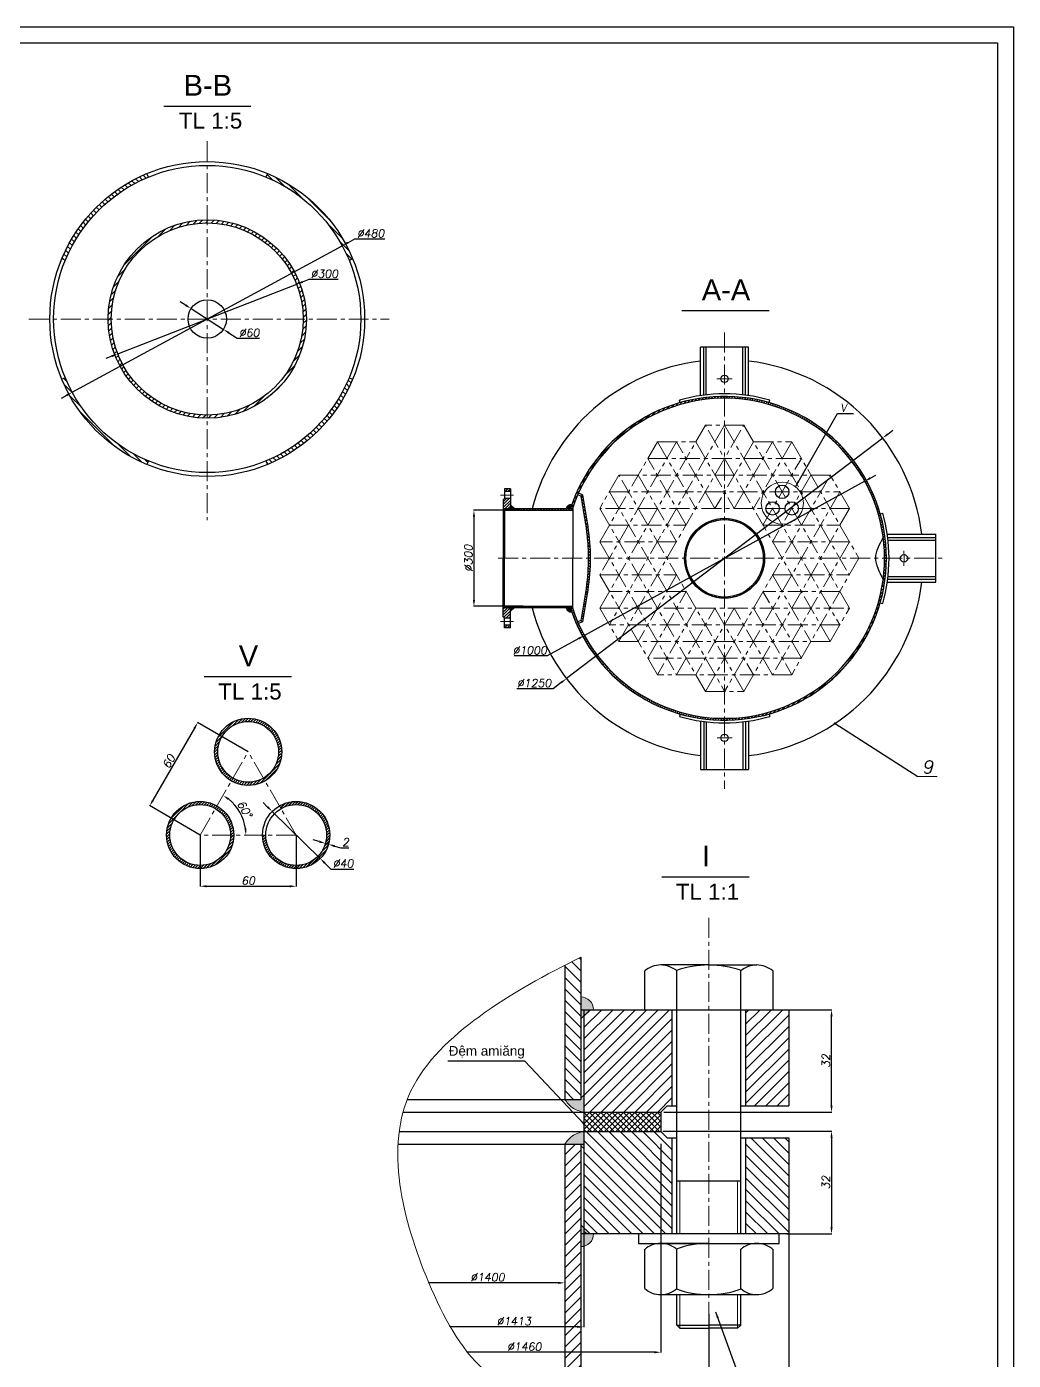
# Model space of a CAD drawing. Header units: inches. Extents: x 285 to 6225, y 0 to 8400.
# Drawn here: x 3141 to 6225, y 4233 to 8400 of the extents above; entities that cross this region are included whole.
import ezdxf

# ---------------------------------------------------------------- set-up
doc = ezdxf.new("R2010")
doc.units = ezdxf.units.IN
doc.header["$LTSCALE"] = 50
doc.header["$MEASUREMENT"] = 0
doc.linetypes.add('CENTER', pattern=[2, 1.25, -0.25, 0.25, -0.25])
doc.layers.get('0').update_dxf_attribs({"plot": 0})
for name, color, linetype, lineweight in [('Dam', 2, 'Continuous', 30), ('kthuoc', 3, 'Continuous', 13), ('manh', 4, 'Continuous', 13), ('Net manh', 3, 'Continuous', 13), ('Tam', 1, 'CENTER', 13)]:
    doc.layers.add(name, color=color, linetype=linetype, lineweight=lineweight)
doc.styles.add('chu2.5', font='txt.shx', dxfattribs={"oblique": 10, "height": 25})
doc.styles.add('chu50', font='VnArial.TTF', dxfattribs={"height": 50})
doc.styles.add('chu65', font='VnArial.TTF', dxfattribs={"height": 65})
doc.dimstyles.new('kichthuoc2.5', dxfattribs={"dimtxt": 25, "dimasz": 20, "dimexe": 1, "dimexo": 0, "dimgap": 5, "dimtad": 1, "dimtoh": 1, "dimdec": 0, "dimzin": 0, "dimdsep": 46, "dimtxsty": 'chu2.5', "dimcen": 5, "dimclrd": 256, "dimclre": 256, "dimclrt": 256, "dimadec": 0, "dimazin": 0, "dimtfac": 1, "dimtdec": 0, "dimtmove": 0, "dimatfit": 0, "dimfxl": 1, "dimtolj": 1, "dimtzin": 0, "dimarcsym": 0})
pattern_1 = [(45, (395.1795, -272.15), (-4.4194174, 4.4194174), [])]
pattern_2 = [(45, (-3907.134, -61.718), (-4.4194174, 4.4194174), [])]
pattern_3 = [(135, (395.1795, -272.15), (-4.4194174, -4.4194174), [])]

# ---------------------------------------------------------------- blocks, each defined once
blk = doc.blocks.new('*D35')
at = {"layer": 'DEFPOINTS', "color": 0}
for p in [(4682.3, 6888.9), (4539, 6588.9), (4692.7, 6588.9)]:
    blk.add_point(p, dxfattribs=at)
at = {"layer": 'kthuoc', "lineweight": -2}
for p, q in [((4682.3, 6888.9), (4538, 6888.9)), ((4539, 6868.9), (4539, 6608.9)), ((4692.7, 6588.9), (4538, 6588.9))]:
    blk.add_line(p, q, dxfattribs=at)
at = {"layer": 'kthuoc'}
for points in [[(4535.7, 6868.9), (4542.4, 6868.9), (4539, 6888.9)], [(4535.7, 6608.9), (4542.4, 6608.9), (4539, 6588.9)]]:
    blk.add_solid(points, dxfattribs=at)
at = {"layer": 'kthuoc', "insert": (4521.5, 6738.9), "char_height": 25, "attachment_point": 5, "rotation": 90, "style": 'chu2.5'}
blk.add_mtext('\\A1;%%c300', dxfattribs=at)
blk = doc.blocks.new('*D39')
at = {"layer": 'DEFPOINTS', "color": 0}
for p in [(3833.4, 6134.2), (3525.6, 5965.6), (3683.4, 5874.4)]:
    blk.add_point(p, dxfattribs=at)
at = {"layer": 'kthuoc', "lineweight": -2}
for p, q in [((3833.4, 6134.2), (3674.7, 6225.9)), ((3665.6, 6208.1), (3535.6, 5982.9)), ((3683.4, 5874.4), (3524.7, 5966.1))]:
    blk.add_line(p, q, dxfattribs=at)
at = {"layer": 'kthuoc'}
for points in [[(3662.7, 6209.7), (3668.4, 6206.4), (3675.6, 6225.4)], [(3532.7, 5984.6), (3538.4, 5981.2), (3525.6, 5965.6)]]:
    blk.add_solid(points, dxfattribs=at)
at = {"layer": 'kthuoc', "insert": (3585.4, 6104.2), "char_height": 25, "attachment_point": 5, "rotation": 60, "style": 'chu2.5'}
blk.add_mtext('\\A1;60', dxfattribs=at)
blk = doc.blocks.new('*D38')
at = {"layer": 'DEFPOINTS', "color": 0}
for p in [(3683.4, 5874.4), (3983.4, 5874.4), (3983.4, 5714.3)]:
    blk.add_point(p, dxfattribs=at)
at = {"layer": 'kthuoc', "lineweight": -2}
for p, q in [((3683.4, 5874.4), (3683.4, 5713.3)), ((3983.4, 5874.4), (3983.4, 5713.3)), ((3703.4, 5714.3), (3963.4, 5714.3))]:
    blk.add_line(p, q, dxfattribs=at)
at = {"layer": 'kthuoc'}
for points in [[(3703.4, 5717.6), (3703.4, 5710.9), (3683.4, 5714.3)], [(3963.4, 5717.6), (3963.4, 5710.9), (3983.4, 5714.3)]]:
    blk.add_solid(points, dxfattribs=at)
at = {"layer": 'kthuoc', "insert": (3833.4, 5731.8), "char_height": 25, "attachment_point": 5, "style": 'chu2.5'}
blk.add_mtext('\\A1;60', dxfattribs=at)
blk = doc.blocks.new('*D37')
at = {"layer": 'DEFPOINTS', "color": 0}
for p in [(3833.4, 6134.2), (3817.6, 5923.3), (3683.4, 5874.4), (3683.4, 5874.4), (3983.4, 5874.4)]:
    blk.add_point(p, dxfattribs=at)
at = {"layer": 'kthuoc', "lineweight": -2}
blk.add_arc((3683.4, 5874.4), 142.9, 8.0277, 51.9723, dxfattribs=at)
at = {"layer": 'kthuoc'}
for points in [[(3769.5, 5984.2), (3773.3, 5989.7), (3754.8, 5998.2)], [(3828.2, 5894.6), (3821.5, 5894.2), (3826.3, 5874.4)]]:
    blk.add_solid(points, dxfattribs=at)
at = {"layer": 'kthuoc', "insert": (3822.3, 5954.6), "char_height": 25, "attachment_point": 5, "rotation": 300, "style": 'chu2.5'}
blk.add_mtext('\\A1;60°', dxfattribs=at)
blk = doc.blocks.new('*D36')
at = {"layer": 'DEFPOINTS', "color": 0}
for p in [(3908.4, 5947.9), (4058.4, 5800.9)]:
    blk.add_point(p, dxfattribs=at)
at = {"layer": 'kthuoc', "lineweight": -2}
for p, q in [((3894.1, 5961.9), (3879.9, 5975.9)), ((3908.4, 5947.9), (4058.4, 5800.9)), ((4072.7, 5786.9), (4091.8, 5768.2)), ((4091.8, 5768.2), (4163.7, 5768.2))]:
    blk.add_line(p, q, dxfattribs=at)
at = {"layer": 'kthuoc'}
for points in [[(3896.5, 5964.3), (3891.8, 5959.6), (3908.4, 5947.9)], [(4075, 5789.3), (4070.3, 5784.6), (4058.4, 5800.9)]]:
    blk.add_solid(points, dxfattribs=at)
at = {"layer": 'kthuoc', "insert": (4130.2, 5785.7), "char_height": 25, "attachment_point": 5, "style": 'chu2.5'}
blk.add_mtext('\\A1;%%c40', dxfattribs=at)
blk = doc.blocks.new('*D40')
at = {"layer": 'DEFPOINTS', "color": 0}
for p in [(5760.4, 6979.9), (4884.2, 6497.9)]:
    blk.add_point(p, dxfattribs=at)
at = {"layer": 'kthuoc', "lineweight": -2}
for p, q in [((5760.4, 6979.9), (4884.2, 6497.9)), ((5777.9, 6989.5), (5795.5, 6999.2)), ((4866.7, 6488.3), (4767.8, 6433.8)), ((4767.8, 6433.8), (4664.7, 6433.8))]:
    blk.add_line(p, q, dxfattribs=at)
at = {"layer": 'kthuoc'}
for points in [[(5776.3, 6992.5), (5779.5, 6986.6), (5760.4, 6979.9)], [(4865.1, 6491.2), (4868.3, 6485.4), (4884.2, 6497.9)]]:
    blk.add_solid(points, dxfattribs=at)
at = {"layer": 'kthuoc', "insert": (4713.7, 6451.3), "char_height": 25, "attachment_point": 5, "style": 'chu2.5'}
blk.add_mtext('\\A1;∅1000', dxfattribs=at)
blk = doc.blocks.new('*D44')
at = {"layer": 'DEFPOINTS', "color": 0}
for p in [(4074.7, 5848.2), (4084.3, 5845.4), (4084.3, 5845.4)]:
    blk.add_point(p, dxfattribs=at)
at = {"layer": 'kthuoc', "lineweight": -2}
for p, q in [((4055.5, 5853.7), (4036.3, 5859.2)), ((4074.7, 5848.2), (4074.4, 5847.2)), ((4074.7, 5848.2), (4084.3, 5845.4)), ((4084.3, 5845.4), (4084, 5844.5)), ((4103.5, 5839.9), (4122.8, 5834.4)), ((4122.8, 5834.4), (4148.1, 5834.4))]:
    blk.add_line(p, q, dxfattribs=at)
at = {"layer": 'kthuoc'}
for points in [[(4056.4, 5856.9), (4054.6, 5850.5), (4074.7, 5848.2)], [(4104.5, 5843.1), (4102.6, 5836.7), (4084.3, 5845.4)]]:
    blk.add_solid(points, dxfattribs=at)
at = {"layer": 'kthuoc', "insert": (4137.9, 5851.9), "char_height": 25, "attachment_point": 5, "style": 'chu2.5'}
blk.add_mtext('\\A1;2', dxfattribs=at)
blk = doc.blocks.new('*D60')
at = {"layer": 'DEFPOINTS', "color": 0}
for p in [(3654.8, 7519), (3755.8, 7454.3)]:
    blk.add_point(p, dxfattribs=at)
at = {"layer": 'kthuoc', "lineweight": -2}
for p, q in [((3637.9, 7529.8), (3621.1, 7540.5)), ((3654.8, 7519), (3755.8, 7454.3)), ((3772.7, 7443.5), (3799.4, 7426.4)), ((3799.4, 7426.4), (3869.1, 7426.4))]:
    blk.add_line(p, q, dxfattribs=at)
at = {"layer": 'kthuoc'}
for points in [[(3639.7, 7532.6), (3636.1, 7527), (3654.8, 7519)], [(3774.5, 7446.3), (3770.9, 7440.7), (3755.8, 7454.3)]]:
    blk.add_solid(points, dxfattribs=at)
at = {"layer": 'kthuoc', "insert": (3836.7, 7443.9), "char_height": 25, "attachment_point": 5, "style": 'chu2.5'}
blk.add_mtext('\\A1;∅60', dxfattribs=at)
blk = doc.blocks.new('*D58')
at = {"layer": 'DEFPOINTS', "color": 0}
for p in [(4127.2, 7715.6), (3283.4, 7257.7)]:
    blk.add_point(p, dxfattribs=at)
at = {"layer": 'kthuoc', "lineweight": -2}
for p, q in [((3283.4, 7257.7), (4127.2, 7715.6)), ((4144.8, 7725.1), (4166.2, 7736.8)), ((4166.2, 7736.8), (4260.9, 7736.8)), ((3265.9, 7248.1), (3248.3, 7238.6))]:
    blk.add_line(p, q, dxfattribs=at)
at = {"layer": 'kthuoc'}
for points in [[(4143.2, 7728.1), (4146.3, 7722.2), (4127.2, 7715.6)], [(3264.3, 7251.1), (3267.4, 7245.2), (3283.4, 7257.7)]]:
    blk.add_solid(points, dxfattribs=at)
at = {"layer": 'kthuoc', "insert": (4216.1, 7754.3), "char_height": 25, "attachment_point": 5, "style": 'chu2.5'}
blk.add_mtext('\\A1;∅480', dxfattribs=at)
blk = doc.blocks.new('*D59')
at = {"layer": 'DEFPOINTS', "color": 0}
for p in [(3984.9, 7595.4), (3425.7, 7377.8)]:
    blk.add_point(p, dxfattribs=at)
at = {"layer": 'kthuoc', "lineweight": -2}
for p, q in [((3425.7, 7377.8), (3984.9, 7595.4)), ((4003.5, 7602.7), (4023.8, 7610.6)), ((4023.8, 7610.6), (4114.3, 7610.6)), ((3407.1, 7370.6), (3388.4, 7363.3))]:
    blk.add_line(p, q, dxfattribs=at)
at = {"layer": 'kthuoc'}
for points in [[(4002.3, 7605.8), (4004.7, 7599.6), (3984.9, 7595.4)], [(3405.9, 7373.7), (3408.3, 7367.5), (3425.7, 7377.8)]]:
    blk.add_solid(points, dxfattribs=at)
at = {"layer": 'kthuoc', "insert": (4071.6, 7628.1), "char_height": 25, "attachment_point": 5, "style": 'chu2.5'}
blk.add_mtext('\\A1;∅300', dxfattribs=at)
blk = doc.blocks.new('*D65')
at = {"layer": 'DEFPOINTS', "color": 0}
for p in [(5122.9, 4909.5), (4518.8, 4258.3), (4518.8, 4258.3)]:
    blk.add_point(p, dxfattribs=at)
at = {"layer": 'kthuoc', "lineweight": -2}
for p, q in [((5122.9, 4909.5), (5122.9, 4257.3)), ((4518.8, 4258.3), (4518.8, 4259.3)), ((5102.9, 4258.3), (4518.8, 4258.3))]:
    blk.add_line(p, q, dxfattribs=at)
at = {"layer": 'kthuoc'}
blk.add_solid([(5102.9, 4261.7), (5102.9, 4255), (5122.9, 4258.3)], dxfattribs=at)
at = {"layer": 'kthuoc', "insert": (4696.5, 4275.8), "char_height": 25, "attachment_point": 5, "style": 'chu2.5'}
blk.add_mtext('\\A1;{\\Ftxt.shx|c1;%%c}1460', dxfattribs=at)
blk = doc.blocks.new('_None')
blk = doc.blocks.new('*D64')
at = {"layer": 'DEFPOINTS', "color": 0}
for p in [(5129.7, 4948.8), (5516.8, 4628.3), (5656.6, 4628.3)]:
    blk.add_point(p, dxfattribs=at)
at = {"layer": 'kthuoc', "lineweight": -2}
for p, q in [((5129.7, 4948.8), (5657.6, 4948.8)), ((5656.6, 4928.8), (5656.6, 4648.3)), ((5516.8, 4628.3), (5657.6, 4628.3))]:
    blk.add_line(p, q, dxfattribs=at)
at = {"layer": 'kthuoc'}
for points in [[(5653.3, 4928.8), (5660, 4928.8), (5656.6, 4948.8)], [(5653.3, 4648.3), (5660, 4648.3), (5656.6, 4628.3)]]:
    blk.add_solid(points, dxfattribs=at)
at = {"layer": 'kthuoc', "insert": (5639.1, 4788.5), "char_height": 25, "attachment_point": 5, "rotation": 90, "style": 'chu2.5'}
blk.add_mtext('\\A1;32', dxfattribs=at)
blk = doc.blocks.new('*D67')
at = {"layer": 'DEFPOINTS', "color": 0}
for p in [(5522.9, 4628.3), (4714.5, 4110.7), (4714.5, 4110.7)]:
    blk.add_point(p, dxfattribs=at)
at = {"layer": 'kthuoc', "lineweight": -2}
for p, q in [((5522.9, 4628.3), (5522.9, 4109.7)), ((4714.5, 4110.7), (4714.5, 4111.7)), ((5502.9, 4110.7), (4714.5, 4110.7))]:
    blk.add_line(p, q, dxfattribs=at)
at = {"layer": 'kthuoc'}
blk.add_solid([(5502.9, 4114), (5502.9, 4107.4), (5522.9, 4110.7)], dxfattribs=at)
at = {"layer": 'kthuoc', "insert": (4947.6, 4128.2), "char_height": 25, "attachment_point": 5, "style": 'chu2.5'}
blk.add_mtext('\\A1;%%c1540', dxfattribs=at)
blk = doc.blocks.new('*D66')
at = {"layer": 'DEFPOINTS', "color": 0}
for p in [(5272.9, 4377.1), (4602.1, 4176.6), (4602.1, 4176.6)]:
    blk.add_point(p, dxfattribs=at)
at = {"layer": 'kthuoc', "lineweight": -2}
for p, q in [((5272.9, 4377.1), (5272.9, 4175.6)), ((4602.1, 4176.6), (4602.1, 4175.6)), ((5252.9, 4176.6), (4602.1, 4176.6))]:
    blk.add_line(p, q, dxfattribs=at)
at = {"layer": 'kthuoc'}
blk.add_solid([(5252.9, 4180), (5252.9, 4173.3), (5272.9, 4176.6)], dxfattribs=at)
at = {"layer": 'kthuoc', "insert": (4729.1, 4194.1), "char_height": 25, "attachment_point": 5, "style": 'chu2.5'}
blk.add_mtext('\\A1;{\\Ftxt.shx|c1;%%c}1490', dxfattribs=at)
blk = doc.blocks.new('*D63')
at = {"layer": 'DEFPOINTS', "color": 0}
for p in [(4882.6, 4638.2), (4465.1, 4337.6), (4465.1, 4337.6)]:
    blk.add_point(p, dxfattribs=at)
at = {"layer": 'kthuoc', "lineweight": -2}
for p, q in [((4882.6, 4638.2), (4882.6, 4336.6)), ((4465.1, 4337.6), (4465.1, 4338.6)), ((4862.6, 4337.6), (4465.1, 4337.6))]:
    blk.add_line(p, q, dxfattribs=at)
at = {"layer": 'kthuoc'}
blk.add_solid([(4862.6, 4340.9), (4862.6, 4334.3), (4882.6, 4337.6)], dxfattribs=at)
at = {"layer": 'kthuoc', "insert": (4663.8, 4355.1), "char_height": 25, "attachment_point": 5, "style": 'chu2.5'}
blk.add_mtext('\\A1;{\\Ftxt.shx|c1;%%c}1413', dxfattribs=at)
blk = doc.blocks.new('*D62')
at = {"layer": 'DEFPOINTS', "color": 0}
for p in [(4822.9, 4626.1), (4398.1, 4475.1), (4398.1, 4475.1)]:
    blk.add_point(p, dxfattribs=at)
at = {"layer": 'kthuoc', "lineweight": -2}
for p, q in [((4822.9, 4626.1), (4822.9, 4474.1)), ((4398.1, 4475.1), (4398.1, 4476.1)), ((4802.9, 4475.1), (4398.1, 4475.1))]:
    blk.add_line(p, q, dxfattribs=at)
at = {"layer": 'kthuoc'}
blk.add_solid([(4802.9, 4478.4), (4802.9, 4471.7), (4822.9, 4475.1)], dxfattribs=at)
at = {"layer": 'kthuoc', "insert": (4581.5, 4492.6), "char_height": 25, "attachment_point": 5, "style": 'chu2.5'}
blk.add_mtext('\\A1;{\\Ftxt.shx|c1;%%c}1400', dxfattribs=at)
blk = doc.blocks.new('*D61')
at = {"layer": 'DEFPOINTS', "color": 0}
for p in [(5516.8, 5328.3), (5656.6, 5328.3), (5132.7, 5008.5)]:
    blk.add_point(p, dxfattribs=at)
at = {"layer": 'kthuoc', "lineweight": -2}
for p, q in [((5516.8, 5328.3), (5657.6, 5328.3)), ((5656.6, 5028.5), (5656.6, 5308.3)), ((5132.7, 5008.5), (5657.6, 5008.5))]:
    blk.add_line(p, q, dxfattribs=at)
at = {"layer": 'kthuoc'}
for points in [[(5653.3, 5308.3), (5660, 5308.3), (5656.6, 5328.3)], [(5653.3, 5028.5), (5660, 5028.5), (5656.6, 5008.5)]]:
    blk.add_solid(points, dxfattribs=at)
at = {"layer": 'kthuoc', "insert": (5639.1, 5168.4), "char_height": 25, "attachment_point": 5, "rotation": 90, "style": 'chu2.5'}
blk.add_mtext('\\A1;32', dxfattribs=at)
blk = doc.blocks.new('*D71')
at = {"layer": 'DEFPOINTS', "color": 0}
for p in [(5816.6, 7114.8), (4828, 6363)]:
    blk.add_point(p, dxfattribs=at)
at = {"layer": 'kthuoc', "lineweight": -2}
for p, q in [((5832.5, 7126.9), (5848.4, 7139.1)), ((5816.6, 7114.8), (4828, 6363)), ((4812.1, 6350.9), (4786.5, 6331.4)), ((4786.5, 6331.4), (4672.9, 6331.4))]:
    blk.add_line(p, q, dxfattribs=at)
at = {"layer": 'kthuoc'}
for points in [[(5830.5, 7129.6), (5834.5, 7124.3), (5816.6, 7114.8)], [(4810.1, 6353.5), (4814.1, 6348.2), (4828, 6363)]]:
    blk.add_solid(points, dxfattribs=at)
at = {"layer": 'kthuoc', "insert": (4727.2, 6348.9), "char_height": 25, "attachment_point": 5, "style": 'chu2.5'}
blk.add_mtext('\\A1;%%c1250', dxfattribs=at)

msp = doc.modelspace()

# ---------------------------------------------------------------- hatches: boundary and pattern name
at = {"layer": 'kthuoc'}
h = msp.add_hatch(dxfattribs=at)
h.set_pattern_fill('ANSI31', color=256, scale=100, angle=90, style=0)
h.set_pattern_definition([(135, (88.869, 92.268), (-8.838835, -8.838835), [])])
h.paths.add_polyline_path([(3521.6, 7930.1), (3517, 7941.2, 0.198912), (3250.8, 7674.9), (3261.8, 7670.3, -0.198912)])
h.paths.add_polyline_path([(3893.6, 7941.2), (3889, 7930.1, -0.198912), (4148.8, 7670.3), (4159.8, 7674.9, 0.198912)])
h.paths.add_polyline_path([(4159.8, 7298.3), (4148.8, 7302.9, -0.198912), (3889, 7043.2), (3893.6, 7032.1, 0.198912)])
h.paths.add_polyline_path([(3261.8, 7302.9), (3250.8, 7298.3, 0.198912), (3517, 7032.1), (3521.6, 7043.2, -0.198912)])
h = msp.add_hatch(dxfattribs=at)
h.set_pattern_fill('ANSI31', color=256, scale=100, style=0)
h.set_pattern_definition([(45, (88.869, 92.268), (-8.838835, 8.838835), [])])
h.paths.add_polyline_path([(3820.1, 7763.8), (3823.9, 7773, 0.414214), (3418.9, 7605.3), (3428.1, 7601.4, -0.414214)])
h.paths.add_polyline_path([(3823.9, 7773), (3820.1, 7763.8, -0.414214), (3982.5, 7371.8), (3991.7, 7368, 0.414214)])
h.paths.add_polyline_path([(3991.7, 7368), (3982.5, 7371.8, -0.414214), (3590.5, 7209.5), (3586.7, 7200.2, 0.414214)])
h.paths.add_polyline_path([(3428.1, 7601.4), (3418.9, 7605.3, 0.414214), (3586.7, 7200.2), (3590.5, 7209.5, -0.414214)])
h = msp.add_hatch(dxfattribs=at)
h.set_pattern_fill('ANSI31', color=256, scale=50, style=0)
h.set_pattern_definition(pattern_1)
h.paths.add_polyline_path([(5322.3, 7238.9), (5322.3, 7244.9, 0.325702), (4840.6, 6893.9), (4846.9, 6893.9, -0.324634)])
h.paths.add_polyline_path([(5322.3, 7244.9), (5322.3, 7238.9, -0.414214), (5822.3, 6738.9), (5828.3, 6738.9, 0.414214)])
h = msp.add_hatch(dxfattribs=at)
h.set_pattern_fill('ANSI31', color=256, scale=50, style=0)
h.set_pattern_definition(pattern_1)
h.paths.add_polyline_path([(4652.8, 6925.4), (4634.8, 6925.4), (4630.8, 6921.4), (4630.8, 6893.9), (4652.8, 6893.9)])
h.paths.add_polyline_path([(4634.8, 6956.4), (4634.8, 6947.4), (4652.8, 6947.4), (4652.8, 6956.4)])
h = msp.add_hatch(dxfattribs=at)
h.set_pattern_fill('ANSI31', color=256, scale=50, angle=90, style=0)
h.set_pattern_definition(pattern_3)
edge = h.paths.add_edge_path()
edge.add_spline(control_points=[(4902.3, 6738.9), (4902.3, 6804.9), (4890.2, 6870.9), (4878.1, 6936.9)], knot_values=[0, 0, 0, 0, 199.47815, 199.47815, 199.47815, 199.47815], degree=3, periodic=0)
edge.add_line((4878.1, 6936.9), (4872.8, 6932.7))
edge.add_spline(control_points=[(4872.8, 6932.7), (4874.5, 6923.2), (4876.8, 6910.6), (4883.5, 6872.9), (4887.6, 6847.8), (4891.9, 6812.8), (4893, 6802.8), (4894.8, 6781.4), (4895.6, 6769.9), (4896.2, 6751.9), (4896.3, 6745.4), (4896.3, 6738.9)], knot_values=[0, 0, 0, 0, 38.090952, 38.090952, 114.272857, 114.272857, 144.618328, 144.618328, 179.602306, 179.602306, 199.478157, 199.478157, 199.478157, 199.478157], degree=3, periodic=0)
edge.add_line((4896.3, 6738.9), (4902.3, 6738.9))
edge = h.paths.add_edge_path()
edge.add_spline(control_points=[(4878.1, 6540.9), (4890.2, 6606.9), (4902.3, 6672.9), (4902.3, 6738.9)], knot_values=[199.47815, 199.47815, 199.47815, 199.47815, 398.956301, 398.956301, 398.956301, 398.956301], degree=3, periodic=0)
edge.add_line((4902.3, 6738.9), (4896.3, 6738.9))
edge.add_spline(control_points=[(4896.3, 6738.9), (4896.3, 6738.8), (4896.3, 6738.7), (4896.3, 6724.4), (4895.7, 6710.2), (4892.3, 6661.9), (4887.3, 6627.7), (4878.7, 6577.3), (4875.7, 6561.2), (4872.8, 6545.1)], knot_values=[199.478157, 199.478157, 199.478157, 199.478157, 199.823454, 199.823454, 243.171559, 243.171559, 347.063481, 347.063481, 395.823126, 395.823126, 395.823126, 395.823126], degree=3, periodic=0)
edge.add_line((4872.8, 6545.1), (4878.1, 6540.9))
for points in [[(4630.8, 6893.9), (4634.8, 6893.9), (4634.8, 6889.9)], [(4652.8, 6908.3), (4667.2, 6893.9), (4652.8, 6893.9)], [(4845.5, 6908.2, 0.340977), (4826.7, 6893.9), (4840.6, 6893.9, -0.00744)], [(4630.8, 6583.9), (4634.8, 6583.9), (4634.8, 6587.9)], [(4652.8, 6571.9), (4664.8, 6583.9), (4652.8, 6583.9)], [(4845.5, 6569.6, -0.340977), (4826.7, 6583.9), (4840.6, 6583.9, 0.00744)]]:
    msp.add_hatch(color=256, dxfattribs=at).paths.add_polyline_path(points)
h = msp.add_hatch(dxfattribs=at)
h.set_pattern_fill('ANSI31', color=256, scale=50, angle=90, style=0)
h.set_pattern_definition(pattern_3)
h.paths.add_polyline_path([(4846.9, 6893.9), (4634.8, 6893.9), (4634.8, 6888.9), (4845.3, 6888.9, -0.002625)])
h = msp.add_hatch(dxfattribs=at)
h.set_pattern_fill('ANSI31', color=256, scale=50, angle=90, style=0)
h.set_pattern_definition(pattern_3)
h.paths.add_polyline_path([(5322.3, 6859.9), (5322.3, 6863.9, 0.414214), (5197.3, 6738.9), (5201.3, 6738.9, -0.414214)])
h.paths.add_polyline_path([(5322.3, 6863.9), (5322.3, 6859.9, -0.414214), (5443.3, 6738.9), (5447.3, 6738.9, 0.414214)])
h.paths.add_polyline_path([(5447.3, 6738.9), (5443.3, 6738.9, -0.414214), (5322.3, 6617.9), (5322.3, 6613.9, 0.414214)])
h.paths.add_polyline_path([(5201.3, 6738.9), (5197.3, 6738.9, 0.414214), (5322.3, 6613.9), (5322.3, 6617.9, -0.414214)])
h = msp.add_hatch(dxfattribs=at)
h.set_pattern_fill('ANSI31', color=256, scale=50, style=0)
h.set_pattern_definition(pattern_1)
h.paths.add_polyline_path([(5828.3, 6738.9), (5822.3, 6738.9, -0.414214), (5322.3, 6238.9), (5322.3, 6232.9, 0.414214)])
h.paths.add_polyline_path([(4846.9, 6583.9), (4840.6, 6583.9, 0.325702), (5322.3, 6232.9), (5322.3, 6238.9, -0.324634)])
h = msp.add_hatch(dxfattribs=at)
h.set_pattern_fill('ANSI31', color=256, scale=50, style=0)
h.set_pattern_definition(pattern_1)
h.paths.add_polyline_path([(4652.8, 6583.9), (4630.8, 6583.9), (4630.8, 6556.4), (4634.8, 6552.4), (4652.8, 6552.4)])
h.paths.add_polyline_path([(4634.8, 6530.4), (4634.8, 6521.4), (4652.8, 6521.4), (4652.8, 6530.4)])
h = msp.add_hatch(dxfattribs=at)
h.set_pattern_fill('ANSI31', color=256, scale=50, angle=90, style=0)
h.set_pattern_definition(pattern_3)
h.paths.add_polyline_path([(4845.3, 6588.9), (4634.8, 6588.9), (4634.8, 6583.9), (4846.9, 6583.9, -0.002625)])
h = msp.add_hatch(dxfattribs=at)
h.set_pattern_fill('ANSI31', color=256, scale=50, style=0)
h.set_pattern_definition(pattern_2)
h.paths.add_polyline_path([(3885.9, 6043.3), (3880.9, 6052, -0.267949), (3785.9, 6052), (3780.9, 6043.3, 0.267949)])
h.paths.add_polyline_path([(3738.4, 6134.2, -1), (3928.4, 6134.2, -0.267949), (3880.9, 6052), (3885.9, 6043.3, 0.267949), (3938.4, 6134.2, 1), (3728.4, 6134.2, 0.267949), (3780.9, 6043.3), (3785.9, 6052, -0.267949)])
h = msp.add_hatch(dxfattribs=at)
h.set_pattern_fill('ANSI31', color=256, scale=50, style=0)
h.set_pattern_definition(pattern_2)
h.paths.add_polyline_path([(3578.4, 5874.4, 1), (3788.4, 5874.4), (3778.4, 5874.4, -1), (3588.4, 5874.4, -0.57735), (3730.9, 5956.7), (3735.9, 5965.4, 0.57735)])
h.paths.add_polyline_path([(3735.9, 5965.4), (3730.9, 5956.7, -0.267949), (3778.4, 5874.4), (3788.4, 5874.4, 0.267949)], flags=17)
h = msp.add_hatch(dxfattribs=at)
h.set_pattern_fill('ANSI31', color=256, scale=50, style=0)
h.set_pattern_definition(pattern_2)
h.paths.add_polyline_path([(4078.4, 5874.4, -1), (3888.4, 5874.4), (3878.4, 5874.4, 1), (4088.4, 5874.4, 0.57735), (3930.9, 5965.4), (3935.9, 5956.7, -0.57735)])
h = msp.add_hatch(dxfattribs=at)
h.set_pattern_fill('ANSI31', color=256, scale=50, style=0)
h.set_pattern_definition([(45, (225.39, -225.39), (-4.4194174, 4.4194174), [])])
h.paths.add_polyline_path([(4078.4, 5874.4, -1), (3888.4, 5874.4), (3878.4, 5874.4, 1), (4088.4, 5874.4, 0.57735), (3930.9, 5965.4), (3935.9, 5956.7, -0.57735)])
h = msp.add_hatch(dxfattribs=at)
h.set_pattern_fill('ANSI31', color=256, scale=200, angle=90, style=0)
h.set_pattern_definition([(135, (-4905.589, -186.43), (-17.67767, -17.67767), [])])
edge = h.paths.add_edge_path()
edge.add_line((4822.9, 5048.3), (4872.9, 5048.3))
edge.add_line((4872.9, 5048.3), (4872.9, 5492.8))
edge.add_spline(control_points=[(4872.9, 5492.8), (4856.2, 5484.4), (4839.6, 5475.9), (4822.9, 5467.4)], knot_values=[44.515052, 44.515052, 44.515052, 44.515052, 101.072287, 101.072287, 101.072287, 101.072287], degree=3, periodic=0)
edge.add_line((4822.9, 5467.4), (4822.9, 5048.3))
h = msp.add_hatch(color=256, dxfattribs=at)
h.paths.add_polyline_path([(4882.6, 5328.3), (4882.6, 5309), (4902.6, 5328.3)])
h.paths.add_polyline_path([(4882.6, 5328.3), (4872.9, 5328.3), (4872.9, 5299.6), (4882.6, 5309)])
h.paths.add_polyline_path([(4912.9, 5328.3, 0.414214), (4872.9, 5368.3), (4872.9, 5328.3)])
h = msp.add_hatch(dxfattribs=at)
h.set_pattern_fill('ANSI31', color=256, scale=200, style=0)
h.set_pattern_definition([(45, (-2577.295, 40.08), (-17.67767, 17.67767), [])])
h.paths.add_polyline_path([(5122.9, 5008.3), (5142.9, 5028.3), (5157.9, 5028.3), (5157.9, 5328.3), (4902.6, 5328.3), (4882.6, 5309), (4882.6, 5008.3)])
h.paths.add_polyline_path([(5387.9, 5028.3), (5522.9, 5028.3), (5522.9, 5328.3), (5387.9, 5328.3)])
h = msp.add_hatch(color=256, dxfattribs=at)
edge = h.paths.add_edge_path()
edge.add_line((4882.6, 5061.4), (4872.9, 5053.6))
edge.add_line((4872.9, 5053.6), (4872.9, 5048.3))
edge.add_line((4872.9, 5048.3), (4822.9, 5048.3))
edge.add_spline(control_points=[(4822.9, 5048.3), (4829.9, 5038.9), (4844.9, 5018.6), (4869.4, 5011.9), (4882.6, 5008.3)], knot_values=[0, 0, 0, 0, 34.094787, 73.730614, 73.730614, 73.730614, 73.730614], degree=3, periodic=0)
edge.add_line((4882.6, 5008.3), (4882.6, 5061.4))
h = msp.add_hatch(dxfattribs=at)
h.set_pattern_fill('ANSI37', color=256, scale=100, angle=90, style=0)
h.set_pattern_definition([(135, (-2577.295, 40.081), (-8.838835, -8.838835), []), (225, (-2577.295, 40.081), (8.838835, -8.838835), [])])
h.paths.add_polyline_path([(5122.9, 4948.3), (5122.9, 5008.3), (4882.6, 5008.3), (4882.6, 4948.3)])
h = msp.add_hatch(color=256, dxfattribs=at)
edge = h.paths.add_edge_path()
edge.add_line((4882.6, 4895.1), (4872.9, 4902.9))
edge.add_line((4872.9, 4902.9), (4872.9, 4908.3))
edge.add_line((4872.9, 4908.3), (4822.9, 4908.3))
edge.add_spline(control_points=[(4822.9, 4908.3), (4829.9, 4917.7), (4844.9, 4938), (4869.4, 4944.7), (4882.6, 4948.3)], knot_values=[0, 0, 0, 0, 34.094787, 73.730614, 73.730614, 73.730614, 73.730614], degree=3, periodic=0)
edge.add_line((4882.6, 4948.3), (4882.6, 4895.1))
h = msp.add_hatch(dxfattribs=at)
h.set_pattern_fill('ANSI31', color=256, scale=200, angle=90, style=0)
h.set_pattern_definition([(135, (-2577.295, -29.92), (-17.67767, -17.67767), [])])
h.paths.add_polyline_path([(4882.6, 4628.9), (5157.9, 4628.3), (5157.9, 4928.3), (5142.9, 4928.3), (5122.9, 4948.3), (4882.6, 4948.3)])
h.paths.add_polyline_path([(5522.9, 4928.3), (5387.9, 4928.3), (5387.9, 4628.3), (5522.9, 4628.3)])
h = msp.add_hatch(dxfattribs=at)
h.set_pattern_fill('ANSI31', color=256, scale=200, style=0)
h.set_pattern_definition([(45, (-4905.589, -186.43), (-17.67767, 17.67767), [])])
edge = h.paths.add_edge_path()
edge.add_line((4872.9, 4908.3), (4822.9, 4908.3))
edge.add_line((4822.9, 4908.3), (4822.9, 4068.1))
edge.add_spline(control_points=[(4822.9, 4068.1), (4839.4, 4062.5), (4856.1, 4057.1), (4872.9, 4051.8)], knot_values=[1942.848161, 1942.848161, 1942.848161, 1942.848161, 1993.374157, 1993.374157, 1993.374157, 1993.374157], degree=3, periodic=0)
edge.add_line((4872.9, 4051.8), (4872.9, 4908.3))
h = msp.add_hatch(color=256, dxfattribs=at)
h.paths.add_polyline_path([(4902.6, 4628.3), (4882.6, 4628.3), (4882.6, 4647.5)])
h.paths.add_polyline_path([(4882.6, 4628.3), (4872.9, 4628.3), (4872.9, 4656.9), (4882.6, 4647.5)])
h.paths.add_polyline_path([(4872.9, 4588.3), (4872.9, 4628.3), (4912.9, 4628.3, -0.414214)])

# ---------------------------------------------------------------- linework, layer by layer
msp.add_lwpolyline([(284.9, 0), (284.9, 8400), (6224.9, 8400), (6224.9, 0), (284.9, 0)], close=True)
at = {"layer": 'Dam'}
for p, q in [((534.9, 8350), (6174.9, 8350)), ((6174.9, 8350), (6174.9, 50)), ((3569.3, 8152.1), (3841.9, 8152.1)), ((3521.6, 7930.1), (3517, 7941.2)), ((3893.6, 7941.2), (3889, 7930.1)), ((3261.8, 7670.3), (3250.8, 7674.9)), ((4148.8, 7670.3), (4159.8, 7674.9)), ((5188.7, 7513), (5461.3, 7513)), ((5247.3, 7247.4), (5247.3, 7398.9)), ((5397.3, 7398.9), (5247.3, 7398.9)), ((5257.3, 7248.8), (5257.3, 7398.9)), ((5265.3, 7249.7), (5265.3, 7398.9)), ((5379.3, 7249.7), (5379.3, 7398.9)), ((5387.3, 7248.8), (5387.3, 7398.9)), ((5397.3, 7247.4), (5397.3, 7398.9)), ((3261.8, 7302.9), (3250.8, 7298.3)), ((4148.8, 7302.9), (4159.8, 7298.3)), ((5183.2, 7225.4), (5181, 7233.1)), ((5461.4, 7225.4), (5463.6, 7233.1)), ((3521.6, 7043.2), (3517, 7032.1)), ((3889, 7043.2), (3893.6, 7032.1)), ((4634.8, 6925.4), (4630.8, 6921.4)), ((4630.8, 6921.4), (4630.8, 6738.9)), ((4634.8, 6956.4), (4634.8, 6925.4)), ((4652.8, 6956.4), (4634.8, 6956.4)), ((4652.8, 6947.4), (4634.8, 6947.4)), ((4652.8, 6925.4), (4634.8, 6925.4)), ((4652.8, 6956.4), (4652.8, 6893.9)), ((4872.8, 6932.7), (4863.2, 6937)), ((4878.1, 6936.9), (4865.6, 6942.5)), ((4872.8, 6932.7), (4878.1, 6936.9)), ((4630.8, 6893.9), (4634.8, 6889.9)), ((4847.9, 6893.9), (4630.8, 6893.9)), ((4630.8, 6888.9), (4847.9, 6888.9)), ((4634.8, 6893.9), (4634.8, 6738.9)), ((4652.8, 6906.5), (4667.2, 6893.9)), ((4847.9, 6893.9), (4847.9, 6738.9)), ((5808.8, 6878), (5816.5, 6880.2)), ((5830.8, 6813.9), (5982.3, 6813.9)), ((5832.2, 6803.9), (5982.3, 6803.9)), ((5833.1, 6795.9), (5982.3, 6795.9)), ((5982.3, 6663.9), (5982.3, 6813.9)), ((4630.8, 6556.4), (4630.8, 6738.9)), ((4634.8, 6583.9), (4634.8, 6738.9)), ((4847.9, 6583.9), (4847.9, 6738.9)), ((5832.2, 6673.9), (5982.3, 6673.9)), ((5833.1, 6681.9), (5982.3, 6681.9)), ((5830.8, 6663.9), (5982.3, 6663.9)), ((4630.8, 6583.9), (4634.8, 6587.9)), ((4847.9, 6583.9), (4630.8, 6583.9)), ((4634.8, 6588.9), (4847.9, 6588.9)), ((4652.8, 6521.4), (4652.8, 6583.9)), ((4652.8, 6573.4), (4664.8, 6583.9)), ((5808.8, 6599.8), (5816.5, 6597.6)), ((4634.8, 6552.4), (4630.8, 6556.4)), ((4652.8, 6552.4), (4634.8, 6552.4)), ((4634.8, 6521.4), (4634.8, 6552.4)), ((4872.8, 6545.1), (4863.2, 6540.8)), ((4878.1, 6540.9), (4872.8, 6545.1)), ((4652.8, 6530.4), (4634.8, 6530.4)), ((4652.8, 6521.4), (4634.8, 6521.4)), ((4878.1, 6540.9), (4865.6, 6535.3)), ((3696.1, 6369.7), (3968.8, 6369.7)), ((3710.2, 6369.7), (3851, 6369.7)), ((5183.2, 6252.4), (5181, 6244.7)), ((5461.4, 6252.4), (5463.6, 6244.7)), ((5247.3, 6230.4), (5247.3, 6078.9)), ((5257.3, 6229), (5257.3, 6078.9)), ((5265.3, 6228.1), (5265.3, 6078.9)), ((5379.3, 6228.1), (5379.3, 6078.9)), ((5387.3, 6229), (5387.3, 6078.9)), ((5397.3, 6230.4), (5397.3, 6078.9)), ((5247.3, 6078.9), (5397.3, 6078.9)), ((5126.1, 5744), (5398.7, 5744)), ((5140.1, 5744), (5281, 5744)), ((4822.9, 5467.4), (4822.9, 5048.3)), ((4872.9, 5492.8), (4872.9, 5048.3)), ((5272.9, 5468.3), (5122.9, 5468.3)), ((5272.9, 5468.3), (5422.9, 5468.3)), ((5072.9, 5328.3), (5072.9, 5449.6)), ((5172.9, 5328.3), (5172.9, 5451.1)), ((5372.9, 5328.3), (5372.9, 5451.1)), ((5472.9, 5449.6), (5472.9, 5328.3)), ((4872.9, 5328.3), (5522.9, 5328.3)), ((4902.6, 5328.3), (4872.9, 5299.6)), ((4882.6, 5328.3), (4882.6, 4628.9)), ((5157.9, 5328.3), (5157.9, 5028.3)), ((5172.9, 4628.3), (5172.9, 5328.3)), ((5372.9, 4628.3), (5372.9, 5328.3)), ((5387.9, 5328.3), (5387.9, 5028.3)), ((5522.9, 5328.3), (5522.9, 5028.3)), ((4330.5, 5048.3), (4872.9, 5048.3)), ((4317.3, 5008.3), (5122.9, 5008.3)), ((5122.9, 5008.3), (5142.9, 5028.3)), ((5122.9, 5008.3), (5122.9, 4948.3)), ((5142.9, 5028.3), (5172.9, 5028.3)), ((5372.9, 5028.3), (5522.9, 5028.3)), ((4305.3, 4948.3), (5122.9, 4948.3)), ((5122.9, 4948.3), (5142.9, 4928.3)), ((5142.9, 4928.3), (5172.9, 4928.3)), ((5157.9, 4928.3), (5157.9, 4628.3)), ((5372.9, 4928.3), (5522.9, 4928.3)), ((5387.9, 4928.3), (5387.9, 4628.3)), ((5522.9, 4928.3), (5522.9, 4628.3)), ((4301.6, 4908.3), (4882.6, 4908.3)), ((4822.9, 4908.3), (4822.9, 4068.1)), ((4872.9, 4908.3), (4872.9, 4051.8)), ((5372.9, 4793.1), (5172.9, 4793.1)), ((4902.6, 4628.3), (4872.9, 4656.9)), ((5522.9, 4628.5), (4872.9, 4628.5)), ((5052.9, 4628.5), (5052.9, 4598.5)), ((5492.9, 4598.5), (5492.9, 4628.5)), ((5052.9, 4598.5), (5492.9, 4598.5)), ((5272.9, 4598.5), (5122.9, 4598.5)), ((5272.9, 4598.5), (5422.9, 4598.5)), ((5072.9, 4457.1), (5072.9, 4579.9)), ((5172.9, 4455.7), (5172.9, 4581.4)), ((5372.9, 4455.7), (5372.9, 4581.4)), ((5472.9, 4579.9), (5472.9, 4457.1)), ((5122.9, 4438.5), (5422.9, 4438.5)), ((5172.9, 4343.1), (5172.9, 4438.5)), ((5372.9, 4343.1), (5372.9, 4438.5)), ((5172.9, 4343.1), (5272.9, 4343.1)), ((5172.9, 4343.1), (5182.9, 4333.1)), ((5372.9, 4343.1), (5272.9, 4343.1)), ((5372.9, 4343.1), (5362.9, 4333.1)), ((5182.9, 4333.1), (5272.9, 4333.1)), ((5362.9, 4333.1), (5272.9, 4333.1))]:
    msp.add_line(p, q, dxfattribs=at)
for centre, radius in [((3705.3, 7486.6), 492), ((3705.3, 7486.6), 480), ((3705.3, 7486.6), 310), ((3705.3, 7486.6), 300), ((3705.3, 7486.6), 60), ((5322.3, 7299.9), 11.5), ((5502.3, 6946.7), 21), ((5472.3, 6894.8), 21), ((5532.3, 6894.8), 21), ((5322.3, 6738.9), 125), ((5322.3, 6738.9), 121), ((5883.3, 6738.9), 11.5), ((3833.4, 6134.2), 105), ((3833.4, 6134.2), 95), ((5322.3, 6177.9), 11.5), ((3683.4, 5874.4), 105), ((3683.4, 5874.4), 95), ((3983.4, 5874.4), 105), ((3983.4, 5874.4), 95)]:
    msp.add_circle(centre, radius, dxfattribs=at)
for centre, radius, start, end in [((5322.3, 6738.9), 621, 96.9367, 165.5463), ((5322.3, 6738.9), 621, 6.9367, 83.0633), ((5322.3, 6738.9), 514, 90, 105.9599), ((5322.3, 6738.9), 514, 74.0401, 90), ((5322.3, 6738.9), 506, 197.8378, 162.1622), ((5322.3, 6738.9), 500, 198.0592, 161.9408), ((5322.3, 6738.9), 514, 0, 15.9599), ((5322.3, 6738.9), 514, 344.0401, 0), ((5322.3, 6738.9), 621, 276.9367, 353.0633), ((5322.3, 6738.9), 621, 194.4537, 263.0633), ((5322.3, 6738.9), 514, 254.0401, 270), ((5322.3, 6738.9), 514, 270, 285.9599), ((5122.9, 5391.9), 76.4, 90, 130.8824), ((5122.9, 5391.9), 76.4, 49.1176, 90), ((5272.9, 5168.3), 300, 90, 109.7203), ((5272.9, 5168.3), 300, 70.2797, 90), ((5422.9, 5391.9), 76.4, 90, 130.8824), ((5422.9, 5391.9), 76.4, 49.1176, 90), ((5122.9, 4522.1), 76.4, 90, 130.8824), ((5122.9, 4522.1), 76.4, 49.1176, 90), ((5272.9, 4298.5), 300, 90, 109.7203), ((5422.9, 4522.1), 76.4, 90, 130.8824), ((5422.9, 4522.1), 76.4, 49.1176, 90), ((5122.9, 4514.9), 76.4, 229.1176, 270), ((5122.9, 4514.9), 76.4, 270, 310.8824), ((5272.9, 4738.5), 300, 250.2797, 270), ((5272.9, 4738.5), 300, 270, 289.7203), ((5422.9, 4514.9), 76.4, 229.1176, 270), ((5422.9, 4514.9), 76.4, 270, 310.8824)]:
    msp.add_arc(centre, radius, start, end, dxfattribs=at)
msp.add_open_spline([(4872.8, 6932.7), (4874.5, 6923.2), (4876.8, 6910.6), (4883.5, 6872.9), (4887.6, 6847.8), (4891.9, 6812.8), (4893, 6802.8), (4894.8, 6781.4), (4895.6, 6769.9), (4896.2, 6751.8), (4896.3, 6745.2), (4896.3, 6724.4), (4895.7, 6710.2), (4892.3, 6661.9), (4887.3, 6627.7), (4878.7, 6577.3), (4875.7, 6561.2), (4872.8, 6545.1)], degree=3, knots=[0, 0, 0, 0, 38.090952, 38.090952, 114.272857, 114.272857, 144.618328, 144.618328, 179.602306, 179.602306, 199.823454, 199.823454, 243.171559, 243.171559, 347.063481, 347.063481, 395.823126, 395.823126, 395.823126, 395.823126], dxfattribs=at)
for points in [[(4878.1, 6936.9), (4902.3, 6738.9), (4878.1, 6540.9)], [(5818, 6673.2), (5794.9, 6740), (5818.1, 6803.6)]]:
    msp.add_spline(points, degree=3, dxfattribs=at)
at = {"layer": 'kthuoc'}
for p, q in [((5926.1, 6057.4), (5986.7, 6057.4)), ((4872.9, 5053.6), (4882.6, 5061.4)), ((4872.9, 4902.9), (4882.6, 4895.1))]:
    msp.add_line(p, q, dxfattribs=at)
msp.add_circle((5502.8, 6911.2), 65.7, dxfattribs=at)
for centre, radius, start, end in [((4845.3, 6888.9), 19.3, 89.6439, 164.9566), ((4845.3, 6588.9), 19.3, 195.0434, 270.3561), ((4872.9, 5328.3), 40, 0, 90), ((4872.9, 4628.3), 40, 270, 0)]:
    msp.add_arc(centre, radius, start, end, dxfattribs=at)
msp.add_open_spline([(4872.9, 5492.8), (4764.3, 5438), (4564.1, 5332.8), (4228.5, 5019.1), (4345.5, 4550.7), (4549.6, 4168.8), (4759.6, 4087.3), (4872.9, 4051.8)], degree=3, knots=[44.515052, 44.515052, 44.515052, 44.515052, 412.576601, 727.167462, 1329.722146, 1652.937872, 1993.374157, 1993.374157, 1993.374157, 1993.374157], dxfattribs=at)
for points in [[(4822.9, 5048.3), (4845.8, 5023), (4882.6, 5008.3)], [(4822.9, 4908.3), (4845.8, 4933.5), (4882.6, 4948.3)]]:
    msp.add_spline(points, degree=3, dxfattribs=at)
at = {"layer": 'manh', "linetype": 'ByBlock'}
for p, q in [((5182.9, 4628.5), (5182.9, 4793.1)), ((5362.9, 4628.5), (5362.9, 4793.1)), ((5182.9, 4333.1), (5182.9, 4438.5)), ((5362.9, 4333.1), (5362.9, 4438.5))]:
    msp.add_line(p, q, dxfattribs=at)
at = {"layer": 'Tam'}
for p, q in [((3705.3, 8042.7), (3705.3, 6858)), ((3147.4, 7486.6), (4273.9, 7486.6)), ((5322.3, 7444.3), (5322.3, 6018.7)), ((4932.3, 6583), (5262.3, 7154.6)), ((5322.3, 7154.6), (4962.3, 6531.1)), ((4992.3, 6479.1), (5382.3, 7154.6)), ((5262.3, 7154.6), (5232.3, 7102.6)), ((5382.3, 7154.6), (5262.3, 7154.6)), ((5652.3, 6479.1), (5262.3, 7154.6)), ((5322.3, 7154.6), (5682.3, 6531.1)), ((5412.3, 7102.6), (5382.3, 7154.6)), ((5712.3, 6583), (5382.3, 7154.6)), ((4932.3, 6790.9), (5112.3, 7102.6)), ((5172.3, 7102.6), (4932.3, 6686.9)), ((5112.3, 7102.6), (5232.3, 7102.6)), ((5112.3, 7102.6), (5232.3, 6894.8)), ((5292.3, 6894.8), (5172.3, 7102.6)), ((5232.3, 7102.6), (5352.3, 6894.8)), ((5412.3, 7102.6), (5292.3, 6894.8)), ((5352.3, 6894.8), (5472.3, 7102.6)), ((5412.3, 7102.6), (5532.3, 7102.6)), ((5532.3, 7102.6), (5412.3, 6894.8)), ((5472.3, 7102.6), (5712.3, 6686.9)), ((5532.3, 7102.6), (5742.3, 6738.9)), ((5082.3, 7050.7), (5562.3, 7050.7)), ((5202.3, 6842.8), (5082.3, 7050.7)), ((5442.3, 6842.8), (5562.3, 7050.7)), ((4992.3, 6998.7), (4932.3, 6894.8)), ((5382.3, 6323.2), (4992.3, 6998.7)), ((4992.3, 6998.7), (5592.3, 6998.7)), ((5052.3, 6998.7), (5172.3, 6790.9)), ((5262.3, 6323.2), (5652.3, 6998.7)), ((5592.3, 6998.7), (5472.3, 6790.9)), ((5652.3, 6998.7), (5592.3, 6998.7)), ((5712.3, 6894.8), (5652.3, 6998.7)), ((4662.6, 6936.4), (4621.9, 6936.4)), ((4661.6, 6936.4), (4625.8, 6936.4)), ((4962.3, 6946.7), (5322.3, 6323.2)), ((4962.3, 6946.7), (5682.3, 6946.7)), ((5682.3, 6946.7), (5322.3, 6323.2)), ((4932.3, 6894.8), (5262.3, 6323.2)), ((5712.3, 6894.8), (4932.3, 6894.8)), ((5382.3, 6323.2), (5712.3, 6894.8)), ((4962.3, 6842.8), (5202.3, 6842.8)), ((5442.3, 6842.8), (5682.3, 6842.8)), ((4932.3, 6790.9), (5172.3, 6375.2)), ((5172.3, 6790.9), (4932.3, 6790.9)), ((5712.3, 6790.9), (5472.3, 6790.9)), ((5712.3, 6790.9), (5472.3, 6375.2)), ((4614.9, 6738.9), (6011.4, 6738.9)), ((5742.3, 6738.9), (5532.3, 6375.2)), ((5112.3, 6375.2), (4932.3, 6686.9)), ((4932.3, 6686.9), (5172.3, 6686.9)), ((5172.3, 6686.9), (5052.3, 6479.1)), ((5472.3, 6686.9), (5712.3, 6686.9)), ((5472.3, 6686.9), (5592.3, 6479.1)), ((5202.3, 6635), (4962.3, 6635)), ((5082.3, 6427.1), (5202.3, 6635)), ((5562.3, 6427.1), (5442.3, 6635)), ((5682.3, 6635), (5442.3, 6635)), ((4932.3, 6583), (4992.3, 6479.1)), ((4932.3, 6583), (5712.3, 6583)), ((5232.3, 6583), (5112.3, 6375.2)), ((5172.3, 6375.2), (5292.3, 6583)), ((5352.3, 6583), (5232.3, 6375.2)), ((5292.3, 6583), (5412.3, 6375.2)), ((5472.3, 6375.2), (5352.3, 6583)), ((5412.3, 6583), (5532.3, 6375.2)), ((5652.3, 6479.1), (5712.3, 6583)), ((4662.6, 6541.4), (4621.9, 6541.4)), ((4661.6, 6541.4), (4625.8, 6541.4)), ((5682.3, 6531.1), (4962.3, 6531.1)), ((4992.3, 6479.1), (5652.3, 6479.1)), ((5562.3, 6427.1), (5082.3, 6427.1)), ((5532.3, 6375.2), (5112.3, 6375.2)), ((5262.3, 6323.2), (5382.3, 6323.2)), ((3683.4, 5874.4), (3833.4, 6134.2)), ((3983.4, 5874.4), (3833.4, 6134.2)), ((3983.4, 5874.4), (3683.4, 5874.4))]:
    msp.add_line(p, q, dxfattribs=at)
at = {"layer": 'Tam', "linetype": 'CENTER'}
msp.add_line((5272.9, 5615.6), (5272.9, 4257.6), dxfattribs=at)
at = {"layer": 'Tam'}
for start, end in [(87.6108, 92.4297), (357.6108, 2.4297), (267.6108, 272.4297)]:
    msp.add_arc((5322.3, 6738.9), 561, start, end, dxfattribs=at)

# ---------------------------------------------------------------- texts
at = {"layer": 'kthuoc', "insert": (3616.8, 8131.6), "char_height": 50, "width": 530.059, "attachment_point": 1, "style": 'chu50'}
msp.add_mtext('TL 1:5', dxfattribs=at)
at = {"layer": 'kthuoc', "insert": (5683.9, 7222.1), "char_height": 25, "attachment_point": 1, "style": 'chu2.5'}
msp.add_mtext('V', dxfattribs=at)
at = {"layer": 'manh', "insert": (5974.3, 6067.1), "char_height": 40, "attachment_point": 9, "style": 'chu2.5'}
msp.add_mtext('9', dxfattribs=at)
at = {"layer": 'manh', "insert": (4460.2, 5195.5), "char_height": 30, "width": 377.592, "attachment_point": 4}
msp.add_mtext('{\\f.VnArial|b0|i0|c0|p34;§Öm ami¨ng}', dxfattribs=at)
at = {"layer": 'Net manh'}
for s, insert, char_height, width, attachment_point, style in [('B-B', (3707.4, 8216.8), 65, 383.94, 5, 'chu65'), ('A-A', (5326.8, 7577.6), 65, 383.94, 5, 'chu65'), ('V', (3834.3, 6434.3), 65, 383.94, 5, 'chu65'), ('TL 1:5', (3739.9, 6347.8), 50, 530.059, 1, 'chu50'), ('I', (5264.2, 5808.7), 65, 383.94, 5, 'chu65'), ('TL 1:1', (5169.8, 5722.1), 50, 530.059, 1, 'chu50')]:
    msp.add_mtext(s, dxfattribs=dict(at, insert=insert, char_height=char_height, width=width, attachment_point=attachment_point, style=style))

# ---------------------------------------------------------------- dimensions: what is measured, and where the dimension line sits
at = {"layer": 'kthuoc'}
for p1, p2, picture, middle in [((3283.4, 7257.7), (4127.2, 7715.6), '*D58', (4216.1, 7736.8)), ((3425.7, 7377.8), (3984.9, 7595.4), '*D59', (4071.6, 7610.6)), ((3654.8, 7519), (3755.8, 7454.3), '*D60', (3836.7, 7426.4))]:
    dim = msp.add_diameter_dim_2p(p1=p1, p2=p2, dimstyle='kichthuoc2.5', override={"dimlfac": 0.5}, dxfattribs=at)
    dim.commit()
    dim.dimension.update_dxf_attribs({"geometry": picture, "text_midpoint": middle, "dimtype": 163})
dim = msp.add_diameter_dim_2p(p1=(5816.6, 7114.8), p2=(4828, 6363), text='%%c1250', dimstyle='kichthuoc2.5', dxfattribs=at)
dim.commit()
dim.dimension.update_dxf_attribs({"geometry": '*D71', "text_midpoint": (4727.2, 6331.4), "dimtype": 163})
dim = msp.add_diameter_dim_2p(p1=(5760.4, 6979.9), p2=(4884.2, 6497.9), dimstyle='kichthuoc2.5', dxfattribs=at)
dim.commit()
dim.dimension.update_dxf_attribs({"geometry": '*D40', "text_midpoint": (4713.7, 6433.8), "dimtype": 163})
for base, p1, p2, angle, text, picture, middle in [((4539, 6588.9), (4682.3, 6888.9), (4692.7, 6588.9), 90, '%%c<>', '*D35', (4521.5, 6738.9)), ((5656.6, 5328.3), (5132.7, 5008.5), (5516.8, 5328.3), 270, '32', '*D61', (5639.1, 5168.4)), ((5656.6, 4628.3), (5129.7, 4948.8), (5516.8, 4628.3), 90, '32', '*D64', (5639.1, 4788.5))]:
    dim = msp.add_linear_dim(base=base, p1=p1, p2=p2, angle=angle, text=text, dimstyle='kichthuoc2.5', dxfattribs=at)
    dim.commit()
    dim.dimension.update_dxf_attribs({"geometry": picture, "text_midpoint": middle})
for p1, p2, distance, picture, middle in [((3833.4, 6134.2), (3683.4, 5874.4), -182.3, '*D39', (3585.4, 6104.2)), ((3683.4, 5874.4), (3983.4, 5874.4), -160.2, '*D38', (3833.4, 5731.8))]:
    dim = msp.add_aligned_dim(p1=p1, p2=p2, distance=distance, dimstyle='kichthuoc2.5', override={"dimlfac": 0.2}, dxfattribs=at)
    dim.commit()
    dim.dimension.update_dxf_attribs({"geometry": picture, "text_midpoint": middle})
dim = msp.add_angular_dim_2l(base=(3817.6, 5923.3), line1=((3983.4, 5874.4), (3683.4, 5874.4)), line2=((3683.4, 5874.4), (3833.4, 6134.2)), dimstyle='kichthuoc2.5', dxfattribs=at)
dim.commit()
dim.dimension.update_dxf_attribs({"geometry": '*D37', "text_midpoint": (3822.3, 5954.6)})
dim = msp.add_diameter_dim_2p(p1=(3908.4, 5947.9), p2=(4058.4, 5800.9), text='%%c40', dimstyle='kichthuoc2.5', override={"dimlfac": 0.2}, dxfattribs=at)
dim.commit()
dim.dimension.update_dxf_attribs({"geometry": '*D36', "text_midpoint": (4130.2, 5768.2), "dimtype": 163})
dim = msp.add_aligned_dim(p1=(4074.7, 5848.2), p2=(4084.3, 5845.4), distance=0, text='2', dimstyle='kichthuoc2.5', dxfattribs=at)
dim.commit()
dim.dimension.update_dxf_attribs({"geometry": '*D44', "text_midpoint": (4137.9, 5851.9)})
for base, p1, p2, text, picture, middle in [((4518.8, 4258.3), (5122.9, 4909.5), (4518.8, 4258.3), '{\\Ftxt.shx|c1;%%c}1460', '*D65', (4696.5, 4258.3)), ((4398.1, 4475.1), (4822.9, 4626.1), (4398.1, 4475.1), '{\\Ftxt.shx|c1;%%c}1400', '*D62', (4581.5, 4475.1)), ((4714.5, 4110.7), (5522.9, 4628.3), (4714.5, 4110.7), '%%c1540', '*D67', (4947.6, 4110.7)), ((4602.1, 4176.6), (5272.9, 4377.1), (4602.1, 4176.6), '{\\Ftxt.shx|c1;%%c}1490', '*D66', (4729.1, 4176.6))]:
    dim = msp.add_linear_dim(base=base, p1=p1, p2=p2, text=text, dimstyle='kichthuoc2.5', override={"dimblk2": 'None', "dimsah": 1}, dxfattribs=at)
    dim.commit()
    dim.dimension.update_dxf_attribs({"geometry": picture, "text_midpoint": middle, "dimtype": 160})
dim = msp.add_linear_dim(base=(4465.1, 4337.6), p1=(4882.6, 4638.2), p2=(4465.1, 4337.6), text='{\\Ftxt.shx|c1;%%c}1413', dimstyle='kichthuoc2.5', override={"dimblk2": 'None', "dimsah": 1}, dxfattribs=at)
dim.commit()
dim.dimension.update_dxf_attribs({"geometry": '*D63', "text_midpoint": (4663.8, 4355.1)})

# ---------------------------------------------------------------- leaders
at = {"layer": 'kthuoc', "annotation_type": 0, "has_hookline": 1, "hookline_direction": 0, "text_width": 25}
msp.add_leader([(5543.7, 6962.6), (5675.8, 7191.1), (5695.8, 7191.1)], dimstyle='kichthuoc2.5', dxfattribs=at)
at = {"layer": 'kthuoc'}
for points, override in [([(5667.6, 6222.7), (5926.1, 6057.4)], {"dimasz": 8, "dimtad": 0, "dimldrblk": 'Dot'}), ([(4882.6, 4972.2), (4698.3, 5167.4), (4457.3, 5167.4)], {"dimasz": 8, "dimtad": 0, "dimldrblk": 'Dot'}), ([(5294.3, 4384.9), (5416.2, 4046.7), (5505.1, 4046.7)], {"dimgap": 5, "dimtad": 0})]:
    msp.add_leader(points, dimstyle='kichthuoc2.5', override=override, dxfattribs=at)

doc.saveas('drawing.dxf')
